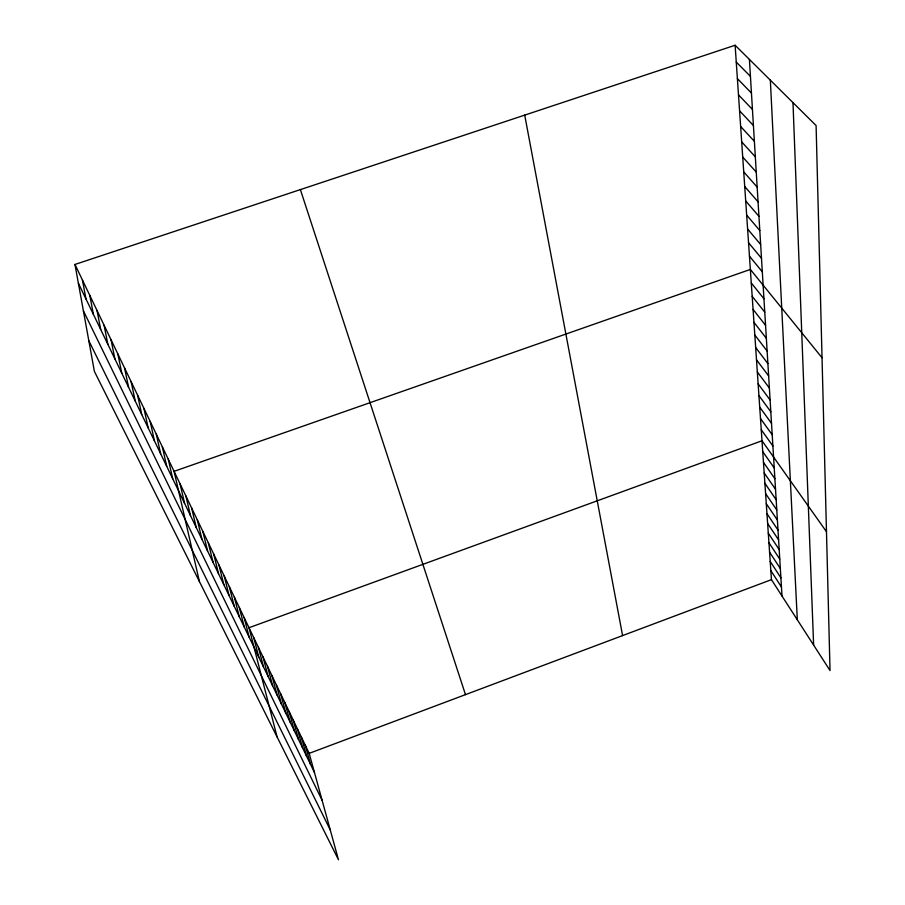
<?xml version="1.0" encoding="UTF-8"?>
<svg xmlns="http://www.w3.org/2000/svg" width="905" height="905" viewBox="0 0 905 905"><rect width="100%" height="100%" fill="white"/><g stroke="black" fill="none" stroke-linecap="round" stroke-linejoin="round"><path stroke-width="1.36" d="M309.193 753.367L771.445 579.653L735.12 45.25L74.968 264.452L94.392 371.401L338.459 859.75L309.193 753.367L74.968 264.452M735.12 45.25L816.095 125.546L830.032 670.548L771.445 579.653M736.274 62.083L750.449 76.405M737.394 78.622L751.455 93.079M738.503 94.867L752.451 109.46M739.577 110.817L753.435 125.546M740.652 126.496L754.385 141.338M741.693 141.904L755.336 156.859M742.722 157.051L756.263 172.108M743.74 171.927L757.168 187.097M744.736 186.566L758.062 201.826M745.709 200.955L758.944 216.306M746.67 215.096L759.804 230.537M747.621 229.022L760.664 244.531M748.548 242.71L761.501 258.298M749.464 256.172L762.315 271.839M822.034 357.747L750.358 269.43L174.088 471.335L199.428 581.564M751.286 282.982L763.956 298.774M752.191 296.32L764.77 312.168M753.084 309.431L765.573 325.348M753.956 322.338L766.354 338.3M754.827 335.031L767.135 351.05M755.675 347.531L767.893 363.595M756.512 359.828L768.639 375.937M757.327 371.932L769.386 388.075M758.141 383.856L770.11 400.033M758.933 395.587L770.822 411.798M759.725 407.148L771.524 423.382M760.494 418.529L772.214 434.796M761.263 429.728L772.904 446.018M826.48 531.721L762.01 440.769L248.999 627.719L277.1 736.975M762.745 451.652L774.239 467.976M763.481 462.365L774.884 478.711M764.193 472.93L775.528 489.288M764.906 483.327L776.162 499.707M765.596 493.587L776.784 509.979M766.286 503.7L777.406 520.092M766.965 513.667L778.006 530.07M767.632 523.486L778.605 539.9M768.288 533.181L779.194 549.584M768.933 542.729L779.771 559.143M769.578 552.152L780.348 568.555M770.212 561.439L780.913 577.854M770.834 570.614L781.467 587.017M88.826 340.766L330.257 829.919M83.396 310.834L322.101 800.28M78.384 283.242L314.465 772.519M300.381 189.597L465.475 694.633M305.29 745.222L310.551 764.408M301.331 736.953L306.58 756.173M297.315 728.57L302.542 747.824M293.231 720.063L298.458 739.351M289.102 711.432L294.306 730.754M284.905 702.676L290.098 722.032M280.652 693.784L285.822 713.174M276.33 684.768L281.489 704.181M271.941 675.616L277.088 695.051M267.495 666.329L272.62 685.786M262.982 656.894L268.072 676.386M258.389 647.313L263.468 666.827M253.728 637.595L258.785 657.12M244.192 617.685L249.192 637.256M239.316 607.493L244.282 627.075M234.35 597.142L239.293 616.735M229.316 586.621L234.225 606.237M224.191 575.942L229.078 595.547M218.987 565.071L223.84 584.698M213.704 554.03L218.512 573.657M208.32 542.808L213.094 562.435M202.856 531.393L207.584 551.021M197.29 519.787L201.985 539.403M191.634 507.988L196.283 527.592M185.887 495.974L190.491 515.579M180.038 483.768L184.586 503.35M168.262 459.174L172.708 478.734M162.334 446.81L166.735 466.347M156.305 434.242L160.649 453.733M150.185 421.436L154.461 440.905M143.94 408.415L148.16 427.85M137.594 395.168L141.746 414.558M131.135 381.684L135.218 401.028M124.551 367.95L128.567 387.25M117.854 353.968L121.79 373.211M111.032 339.737L114.901 358.923M104.086 325.234L107.865 344.353M97.016 310.46L100.704 329.51M89.81 295.415L93.407 314.386M524.708 115.116L622.595 635.593M82.457 280.075L85.964 298.967M749.408 59.425L782.01 596.044M770.336 80.172L797.316 619.789M792.984 102.627L813.629 645.107"/></g></svg>
